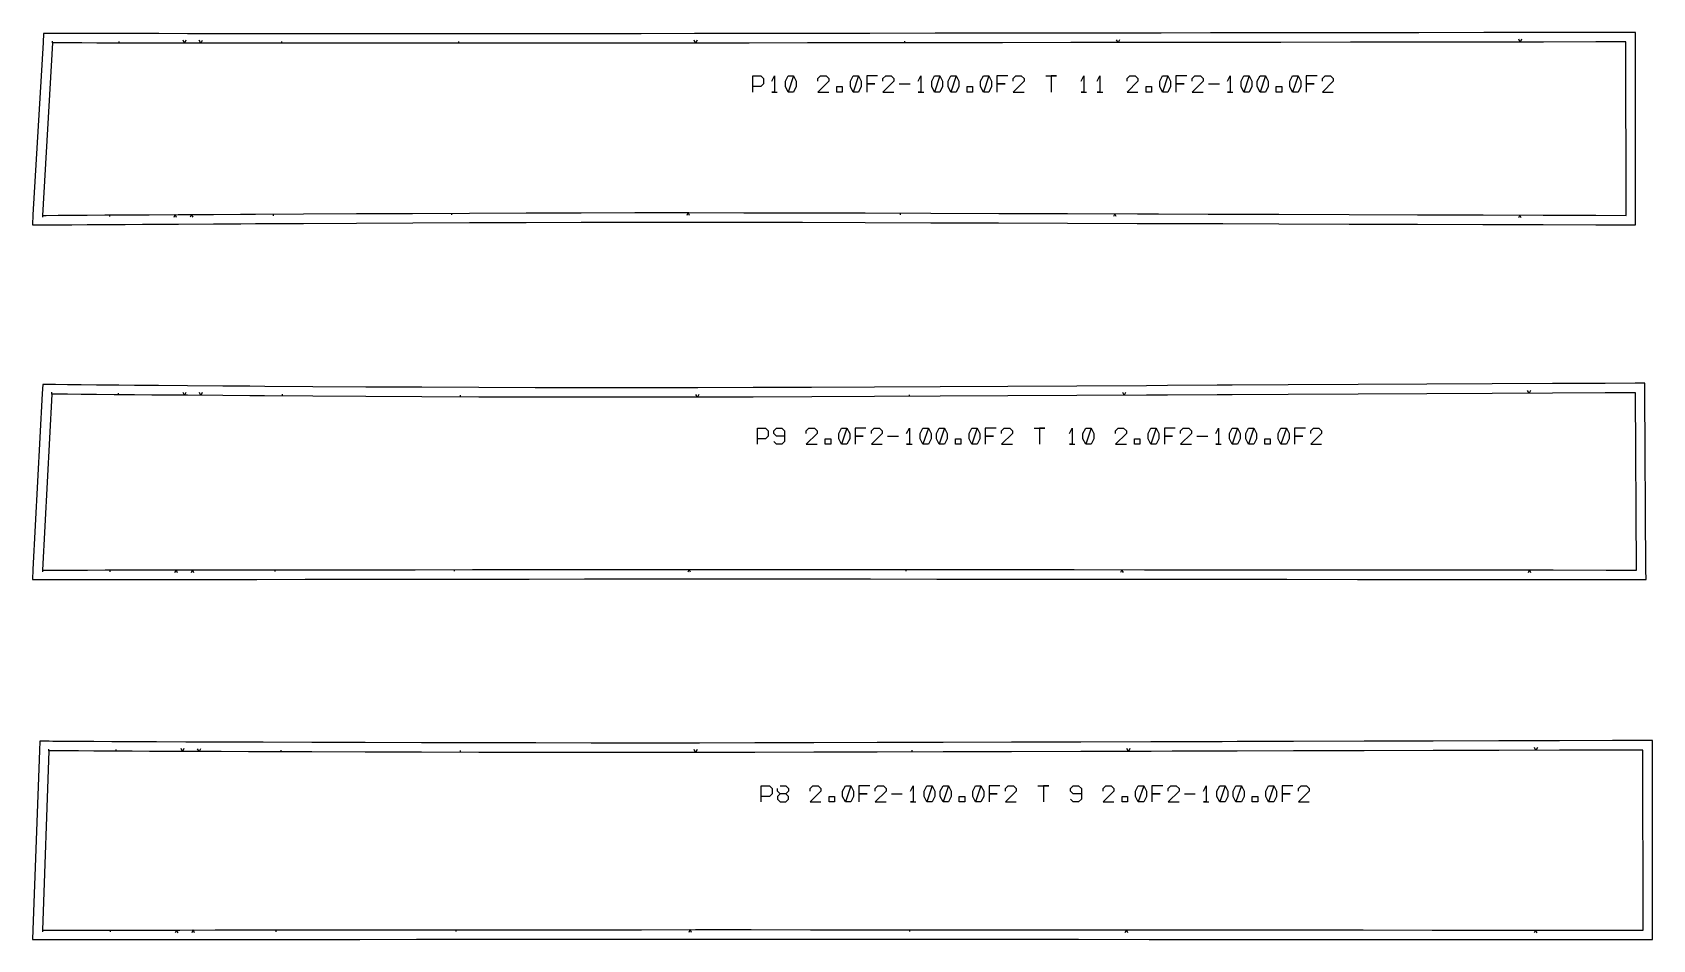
# Model space of a CAD drawing. Header units: metres. Extents: x -12 to 17699, y -154 to 17579.
# Drawn here: x 15973 to 17680, y 4610 to 5565 of the extents above; entities that cross this region are included whole.
import ezdxf

# ---------------------------------------------------------------- set-up
doc = ezdxf.new("R2010")
doc.units = ezdxf.units.M

msp = doc.modelspace()

# ---------------------------------------------------------------- linework, layer by layer
at = {"layer": 'Marge'}
for points in [[(15984.124, 5362.471), (15988.054, 5362.501), (16000.722, 5362.59), (16014.983, 5362.682), (16031.155, 5362.786), (16049.697, 5362.91), (16054.543, 5362.942), (16071.212, 5363.05), (16089.363, 5363.161), (16096.62, 5363.205), (16127.16, 5363.38), (16164.157, 5363.593), (16192.805, 5363.714), (16208.31, 5363.802), (16259.03, 5364.077), (16314.949, 5364.36), (16373.987, 5364.634), (16433.997, 5364.884), (16493.389, 5365.097), (16551.356, 5365.259), (16608.148, 5365.36), (16664.694, 5365.389), (16722.722, 5365.334), (16784.482, 5365.202), (16850.565, 5365.02), (16919.749, 5364.8), (16991.195, 5364.547), (17063.702, 5364.297), (17137.243, 5364.069), (17159.348, 5364.002), (17211.681, 5363.843), (17227.262, 5363.794), (17286.24, 5363.612), (17360.226, 5363.372), (17432.397, 5363.136), (17501.326, 5362.926), (17564.849, 5362.739), (17620.177, 5362.571), (17652.052, 5362.472), (17662.097, 5362.44), (17662.083, 5372.485), (17661.834, 5555.269), (17661.821, 5565.268), (17651.822, 5565.256), (17620.155, 5565.218), (17565.187, 5565.149), (17502.081, 5565.068), (17433.605, 5564.98), (17361.906, 5564.887), (17288.403, 5564.792), (17229.812, 5564.715), (17214.331, 5564.694), (17162.341, 5564.622), (17140.381, 5564.591), (17067.325, 5564.49), (16995.294, 5564.391), (16924.312, 5564.292), (16855.576, 5564.197), (16789.92, 5564.106), (16728.554, 5564.022), (16670.893, 5563.947), (16614.708, 5563.883), (16558.28, 5563.834), (16500.688, 5563.801), (16441.681, 5563.785), (16382.062, 5563.785), (16323.409, 5563.802), (16267.855, 5563.833), (16217.466, 5563.875), (16202.062, 5563.892), (16173.597, 5563.88), (16136.842, 5563.922), (16106.502, 5563.957), (16099.292, 5563.968), (16081.261, 5563.995), (16064.701, 5564.029), (16059.887, 5564.039), (16041.466, 5564.083), (16025.399, 5564.115), (16011.236, 5564.143), (15998.666, 5564.181), (15994.762, 5564.201), (15985.283, 5564.25), (15984.728, 5554.787), (15974.066, 5373.057), (15973.44, 5362.391)], [(15984.048, 4988.84), (15988.004, 4988.84), (16000.769, 4988.849), (16015.132, 4988.864), (16031.41, 4988.88), (16050.071, 4988.898), (16054.951, 4988.903), (16071.729, 4988.92), (16090.005, 4988.941), (16097.31, 4988.949), (16128.054, 4988.986), (16165.294, 4989.03), (16194.131, 4989.022), (16209.738, 4989.041), (16260.793, 4989.103), (16317.083, 4989.172), (16376.511, 4989.244), (16436.92, 4989.314), (16496.707, 4989.38), (16555.059, 4989.437), (16612.232, 4989.479), (16669.157, 4989.503), (16727.575, 4989.502), (16789.748, 4989.477), (16856.268, 4989.436), (16925.908, 4989.382), (16997.825, 4989.317), (17070.806, 4989.254), (17144.826, 4989.199), (17167.076, 4989.183), (17219.752, 4989.145), (17235.436, 4989.133), (17294.8, 4989.092), (17369.272, 4989.037), (17441.916, 4988.982), (17511.295, 4988.936), (17575.234, 4988.897), (17630.926, 4988.861), (17663.01, 4988.84), (17673.08, 4988.834), (17673.016, 4998.903), (17671.835, 5185.718), (17671.772, 5195.705), (17661.785, 5195.655), (17629.911, 5195.496), (17574.583, 5195.223), (17511.06, 5194.916), (17442.132, 5194.576), (17369.962, 5194.205), (17295.977, 5193.828), (17237, 5193.534), (17221.418, 5193.455), (17169.086, 5193.198), (17146.981, 5193.089), (17073.442, 5192.721), (17000.936, 5192.336), (16929.49, 5191.952), (16860.306, 5191.601), (16794.224, 5191.293), (16732.465, 5191.041), (16674.439, 5190.874), (16617.897, 5190.806), (16561.109, 5190.828), (16503.148, 5190.938), (16443.759, 5191.124), (16383.754, 5191.373), (16324.721, 5191.674), (16268.807, 5192.006), (16218.092, 5192.351), (16202.587, 5192.467), (16173.936, 5192.638), (16136.94, 5192.92), (16106.406, 5193.154), (16099.149, 5193.216), (16081.009, 5193.37), (16064.34, 5193.537), (16059.498, 5193.585), (16040.952, 5193.781), (16024.78, 5193.94), (16010.537, 5194.08), (15997.905, 5194.232), (15993.976, 5194.296), (15984.334, 5194.452), (15983.827, 5184.823), (15974.062, 4999.366), (15973.508, 4988.84)], [(15984.049, 4609.513), (15988.021, 4609.513), (16000.836, 4609.52), (16015.258, 4609.531), (16031.603, 4609.543), (16050.341, 4609.556), (16055.241, 4609.56), (16072.09, 4609.572), (16090.441, 4609.588), (16097.776, 4609.594), (16128.647, 4609.621), (16166.041, 4609.653), (16194.998, 4609.637), (16210.669, 4609.65), (16261.936, 4609.696), (16318.458, 4609.746), (16378.133, 4609.799), (16438.792, 4609.851), (16498.826, 4609.899), (16557.421, 4609.94), (16614.831, 4609.971), (16671.993, 4609.989), (16730.654, 4609.988), (16793.085, 4609.969), (16859.88, 4609.939), (16929.809, 4609.9), (17002.024, 4609.852), (17075.308, 4609.806), (17149.634, 4609.765), (17171.976, 4609.753), (17224.869, 4609.726), (17240.619, 4609.717), (17300.229, 4609.688), (17375.009, 4609.649), (17447.953, 4609.611), (17517.62, 4609.578), (17581.823, 4609.551), (17637.745, 4609.527), (17669.963, 4609.513), (17679.974, 4609.509), (17679.967, 4619.52), (17679.845, 4809.183), (17679.838, 4819.202), (17669.819, 4819.176), (17637.734, 4819.093), (17582.043, 4818.95), (17518.105, 4818.788), (17448.725, 4818.608), (17376.082, 4818.412), (17301.611, 4818.212), (17242.247, 4818.057), (17226.563, 4818.014), (17173.888, 4817.875), (17151.638, 4817.817), (17077.618, 4817.619), (17004.637, 4817.413), (16932.721, 4817.207), (16863.081, 4817.019), (16796.563, 4816.852), (16734.393, 4816.714), (16675.979, 4816.62), (16619.059, 4816.578), (16561.892, 4816.583), (16503.545, 4816.636), (16443.763, 4816.73), (16383.36, 4816.858), (16323.936, 4817.016), (16267.652, 4817.191), (16216.601, 4817.375), (16200.994, 4817.437), (16172.155, 4817.509), (16134.915, 4817.661), (16104.177, 4817.786), (16096.873, 4817.82), (16078.606, 4817.903), (16061.828, 4817.994), (16056.952, 4818.02), (16038.287, 4818.128), (16022.008, 4818.215), (16007.661, 4818.29), (15994.93, 4818.375), (15990.974, 4818.411), (15981.242, 4818.499), (15980.89, 4808.773), (15974.055, 4619.874), (15973.68, 4609.513)]]:
    msp.add_lwpolyline(points, close=True, dxfattribs=at)
at = {"layer": 'Patron'}
for points in [[(15984.049, 5372.471), (15987.979, 5372.501), (16000.652, 5372.59), (16014.919, 5372.682), (16031.091, 5372.786), (16049.63, 5372.91), (16054.478, 5372.941), (16071.147, 5373.05), (16089.303, 5373.16), (16096.56, 5373.204), (16127.102, 5373.38), (16164.099, 5373.593), (16192.763, 5373.714), (16208.253, 5373.802), (16258.976, 5374.077), (16314.898, 5374.359), (16373.94, 5374.634), (16433.955, 5374.884), (16493.354, 5375.097), (16551.328, 5375.259), (16608.13, 5375.36), (16664.689, 5375.389), (16722.732, 5375.334), (16784.503, 5375.202), (16850.592, 5375.02), (16919.781, 5374.8), (16991.231, 5374.547), (17063.737, 5374.297), (17137.274, 5374.069), (17159.378, 5374.002), (17211.711, 5373.843), (17227.294, 5373.794), (17286.271, 5373.612), (17360.258, 5373.372), (17432.429, 5373.136), (17501.356, 5372.926), (17564.879, 5372.739), (17620.208, 5372.571), (17652.083, 5372.471), (17651.834, 5555.256), (17620.167, 5555.218), (17565.2, 5555.149), (17502.094, 5555.068), (17433.618, 5554.98), (17361.919, 5554.887), (17288.416, 5554.792), (17229.826, 5554.715), (17214.345, 5554.694), (17162.355, 5554.622), (17140.395, 5554.591), (17067.339, 5554.49), (16995.308, 5554.391), (16924.326, 5554.292), (16855.59, 5554.197), (16789.934, 5554.106), (16728.567, 5554.022), (16670.904, 5553.947), (16614.716, 5553.883), (16558.286, 5553.834), (16500.691, 5553.801), (16441.681, 5553.785), (16382.059, 5553.785), (16323.403, 5553.802), (16267.846, 5553.833), (16217.455, 5553.875), (16202.066, 5553.892), (16173.586, 5553.88), (16136.83, 5553.922), (16106.487, 5553.957), (16099.277, 5553.968), (16081.24, 5553.995), (16064.68, 5554.029), (16059.864, 5554.039), (16041.446, 5554.083), (16025.379, 5554.115), (16011.205, 5554.143), (15998.615, 5554.181), (15994.71, 5554.201)], [(15984.049, 4998.84), (15988.005, 4998.84), (16000.761, 4998.849), (16015.122, 4998.864), (16031.4, 4998.88), (16050.061, 4998.898), (16054.941, 4998.903), (16071.719, 4998.92), (16089.994, 4998.941), (16097.299, 4998.949), (16128.042, 4998.986), (16165.282, 4999.03), (16194.134, 4999.022), (16209.726, 4999.041), (16260.781, 4999.103), (16317.07, 4999.172), (16376.499, 4999.244), (16436.908, 4999.314), (16496.696, 4999.38), (16555.05, 4999.437), (16612.224, 4999.479), (16669.153, 4999.503), (16727.576, 4999.502), (16789.752, 4999.477), (16856.274, 4999.436), (16925.916, 4999.382), (16997.834, 4999.317), (17070.815, 4999.254), (17144.834, 4999.199), (17167.083, 4999.183), (17219.759, 4999.145), (17235.444, 4999.133), (17294.807, 4999.092), (17369.279, 4999.037), (17441.923, 4998.982), (17511.302, 4998.936), (17575.24, 4998.897), (17630.932, 4998.861), (17663.017, 4998.84), (17661.836, 5185.655), (17629.96, 5185.496), (17574.631, 5185.224), (17511.11, 5184.916), (17442.183, 5184.576), (17370.013, 5184.206), (17296.026, 5183.828), (17237.05, 5183.534), (17221.467, 5183.456), (17169.135, 5183.198), (17147.031, 5183.089), (17073.495, 5182.721), (17000.99, 5182.337), (16929.541, 5181.952), (16860.353, 5181.601), (16794.265, 5181.293), (16732.493, 5181.041), (16674.451, 5180.874), (16617.893, 5180.806), (16561.09, 5180.828), (16503.116, 5180.938), (16443.718, 5181.124), (16383.703, 5181.374), (16324.661, 5181.674), (16268.739, 5182.006), (16218.017, 5182.351), (16202.527, 5182.467), (16173.86, 5182.638), (16136.863, 5182.92), (16106.321, 5183.154), (16099.064, 5183.216), (16080.909, 5183.371), (16064.24, 5183.537), (16059.393, 5183.586), (16040.854, 5183.782), (16024.682, 5183.941), (16010.416, 5184.08), (15997.743, 5184.233), (15993.813, 5184.297)], [(15984.049, 4619.513), (15988.021, 4619.513), (16000.83, 4619.52), (16015.25, 4619.531), (16031.596, 4619.543), (16050.334, 4619.556), (16055.234, 4619.56), (16072.082, 4619.572), (16090.433, 4619.588), (16097.767, 4619.594), (16128.638, 4619.621), (16166.032, 4619.653), (16195.004, 4619.637), (16210.661, 4619.65), (16261.927, 4619.696), (16318.45, 4619.746), (16378.125, 4619.799), (16438.783, 4619.851), (16498.818, 4619.899), (16557.414, 4619.94), (16614.825, 4619.971), (16671.99, 4619.989), (16730.654, 4619.988), (16793.088, 4619.969), (16859.885, 4619.939), (16929.815, 4619.9), (17002.031, 4619.852), (17075.314, 4619.806), (17149.639, 4619.765), (17171.981, 4619.753), (17224.874, 4619.726), (17240.624, 4619.717), (17300.233, 4619.688), (17375.014, 4619.649), (17447.959, 4619.611), (17517.624, 4619.578), (17581.828, 4619.551), (17637.75, 4619.527), (17669.967, 4619.513), (17669.845, 4809.176), (17637.76, 4809.093), (17582.069, 4808.95), (17518.131, 4808.788), (17448.752, 4808.608), (17376.109, 4808.412), (17301.637, 4808.212), (17242.274, 4808.057), (17226.589, 4808.014), (17173.914, 4807.875), (17151.665, 4807.817), (17077.646, 4807.619), (17004.665, 4807.413), (16932.748, 4807.207), (16863.106, 4807.019), (16796.585, 4806.852), (16734.409, 4806.714), (16675.986, 4806.62), (16619.058, 4806.578), (16561.883, 4806.583), (16503.529, 4806.636), (16443.742, 4806.73), (16383.334, 4806.858), (16323.905, 4807.016), (16267.616, 4807.191), (16216.561, 4807.375), (16200.969, 4807.437), (16172.114, 4807.509), (16134.874, 4807.661), (16104.132, 4807.786), (16096.827, 4807.82), (16078.552, 4807.903), (16061.774, 4807.994), (16056.895, 4808.021), (16038.234, 4808.128), (16021.956, 4808.215), (16007.595, 4808.291), (15994.839, 4808.375), (15990.883, 4808.411)]]:
    msp.add_lwpolyline(points, close=True, dxfattribs=at)
at = {"layer": 'Repers points'}
for p, q in [((15994.71, 5554.201), (15994.72, 5556.001)), ((16064.686, 5554.029), (16064.689, 5555.829)), ((16236.238, 5553.859), (16236.24, 5555.659)), ((16422.575, 5553.785), (16422.575, 5555.585)), ((16892.204, 5554.248), (16892.202, 5556.048)), ((15984.049, 5372.471), (15984.062, 5370.671)), ((16054.483, 5372.941), (16054.495, 5371.142)), ((16227.164, 5373.905), (16227.173, 5372.105)), ((16414.726, 5374.803), (16414.734, 5373.004)), ((16887.448, 5374.902), (16887.443, 5373.102)), ((15993.813, 5184.297), (15993.843, 5186.097)), ((16064.246, 5183.537), (16064.264, 5185.337)), ((16236.924, 5182.222), (16236.936, 5184.022)), ((16424.486, 5181.204), (16424.493, 5183.004)), ((16897.206, 5181.788), (16897.197, 5183.588)), ((15984.049, 4998.84), (15984.048, 4997.04)), ((16054.946, 4998.903), (16054.948, 4997.103)), ((16228.76, 4999.064), (16228.762, 4997.264)), ((16417.553, 4999.292), (16417.556, 4997.492)), ((16893.373, 4999.407), (16893.372, 4997.607)), ((15990.883, 4808.411), (15990.899, 4810.211)), ((16061.78, 4807.994), (16061.789, 4809.794)), ((16235.592, 4807.306), (16235.599, 4809.106)), ((16424.385, 4806.771), (16424.389, 4808.571)), ((16900.204, 4807.119), (16900.199, 4808.919)), ((15984.049, 4619.513), (15984.049, 4617.713)), ((16055.239, 4619.56), (16055.24, 4617.76)), ((16229.77, 4619.667), (16229.772, 4617.867)), ((16419.343, 4619.834), (16419.344, 4618.034)), ((16897.126, 4619.918), (16897.125, 4618.118))]:
    msp.add_line(p, q, dxfattribs=at)
at = {"layer": 'Repers suspente'}
for p, q in [((16133.587, 5553.926), (16132.09, 5556.928)), ((16135.09, 5556.924), (16133.587, 5553.926)), ((16150.717, 5553.906), (16149.221, 5556.908)), ((16152.221, 5556.904), (16150.717, 5553.906)), ((16671.988, 5553.948), (16670.484, 5556.946)), ((16673.484, 5556.95), (16671.988, 5553.948)), ((17116.9, 5554.559), (17115.396, 5557.557)), ((17118.396, 5557.561), (17116.9, 5554.559)), ((17540.568, 5555.117), (17539.064, 5558.115)), ((17542.064, 5558.119), (17540.568, 5555.117)), ((16123.837, 5373.361), (16122.354, 5370.353)), ((16125.354, 5370.37), (16123.837, 5373.361)), ((16141.08, 5373.461), (16139.598, 5370.452)), ((16142.598, 5370.469), (16141.08, 5373.461)), ((16664.099, 5375.389), (16662.6, 5372.388)), ((16665.6, 5372.389), (16664.099, 5375.389)), ((17113.623, 5374.142), (17112.114, 5371.147)), ((17115.114, 5371.138), (17113.623, 5374.142)), ((17540.081, 5372.812), (17538.572, 5369.817)), ((17541.572, 5369.808), (17540.081, 5372.812)), ((17549.834, 5185.104), (17548.32, 5188.096)), ((17551.32, 5188.111), (17549.834, 5185.104)), ((16133.598, 5182.945), (16132.121, 5185.957)), ((16135.121, 5185.934), (16133.598, 5182.945)), ((16150.841, 5182.814), (16149.364, 5185.825)), ((16152.364, 5185.802), (16150.841, 5182.814)), ((16673.858, 5180.874), (16672.354, 5183.872)), ((16675.354, 5183.876), (16673.858, 5180.874)), ((17123.38, 5182.971), (17121.865, 5185.963)), ((17124.865, 5185.978), (17123.38, 5182.971)), ((16124.755, 4998.982), (16123.259, 4995.98)), ((16126.259, 4995.983), (16124.755, 4998.982)), ((16142.112, 4999.002), (16140.615, 4996)), ((16143.615, 4996.004), (16142.112, 4999.002)), ((16665.177, 4999.502), (16663.678, 4996.501)), ((16666.678, 4996.502), (16665.177, 4999.502)), ((17121.031, 4999.216), (17119.528, 4996.217)), ((17122.528, 4996.215), (17121.031, 4999.216)), ((17550.284, 4998.912), (17548.782, 4995.913)), ((17551.782, 4995.911), (17550.284, 4998.912)), ((16131.588, 4807.674), (16130.1, 4810.68)), ((16133.1, 4810.668), (16131.588, 4807.674)), ((16148.944, 4807.603), (16147.457, 4810.61)), ((16150.457, 4810.597), (16148.944, 4807.603)), ((16672.008, 4806.618), (16670.506, 4809.616)), ((16673.506, 4809.619), (16672.008, 4806.618)), ((17127.861, 4807.753), (17126.353, 4810.749)), ((17129.353, 4810.757), (17127.861, 4807.753)), ((17557.112, 4808.887), (17555.605, 4811.883)), ((17558.605, 4811.891), (17557.112, 4808.887)), ((16125.336, 4619.618), (16123.839, 4616.616)), ((16126.839, 4616.619), (16125.336, 4619.618)), ((16142.764, 4619.633), (16141.267, 4616.632)), ((16144.267, 4616.634), (16142.764, 4619.633)), ((16666.29, 4619.987), (16664.791, 4616.986)), ((16667.791, 4616.987), (16666.29, 4619.987)), ((17125.723, 4619.778), (17124.222, 4616.779)), ((17127.222, 4616.777), (17125.723, 4619.778)), ((17556.748, 4619.562), (17555.247, 4616.562)), ((17558.247, 4616.561), (17556.748, 4619.562))]:
    msp.add_line(p, q, dxfattribs=at)
at = {"layer": 'Text'}
for p, q in [((16732.209, 5502.381), (16732.209, 5519.524)), ((16732.209, 5519.524), (16740.781, 5519.524)), ((16740.781, 5519.524), (16743.638, 5516.667)), ((16743.638, 5516.667), (16743.638, 5510.953)), ((16752.209, 5513.81), (16755.066, 5519.524)), ((16755.066, 5519.524), (16755.066, 5502.381)), ((16766.495, 5513.81), (16769.352, 5519.524)), ((16766.495, 5508.096), (16766.495, 5513.81)), ((16769.352, 5519.524), (16775.066, 5519.524)), ((16775.066, 5519.524), (16769.352, 5502.381)), ((16775.066, 5519.524), (16777.924, 5513.81)), ((16777.924, 5513.81), (16777.924, 5508.096)), ((16800.781, 5516.667), (16803.638, 5519.524)), ((16800.781, 5513.81), (16800.781, 5516.667)), ((16812.209, 5513.81), (16800.781, 5502.381)), ((16803.638, 5519.524), (16809.352, 5519.524)), ((16809.352, 5519.524), (16812.209, 5516.667)), ((16812.209, 5516.667), (16812.209, 5513.81)), ((16835.066, 5513.81), (16837.924, 5519.524)), ((16835.066, 5508.096), (16835.066, 5513.81)), ((16837.924, 5519.524), (16843.638, 5519.524)), ((16843.638, 5519.524), (16837.924, 5502.381)), ((16843.638, 5519.524), (16846.495, 5513.81)), ((16846.495, 5513.81), (16846.495, 5508.096)), ((16863.638, 5519.524), (16852.209, 5519.524)), ((16852.209, 5519.524), (16852.209, 5510.953)), ((16869.352, 5516.667), (16872.209, 5519.524)), ((16869.352, 5513.81), (16869.352, 5516.667)), ((16880.781, 5513.81), (16869.352, 5502.381)), ((16872.209, 5519.524), (16877.924, 5519.524)), ((16877.924, 5519.524), (16880.781, 5516.667)), ((16880.781, 5516.667), (16880.781, 5513.81)), ((16906.495, 5513.81), (16909.352, 5519.524)), ((16909.352, 5519.524), (16909.352, 5502.381)), ((16920.781, 5513.81), (16923.638, 5519.524)), ((16920.781, 5508.096), (16920.781, 5513.81)), ((16923.638, 5519.524), (16929.352, 5519.524)), ((16929.352, 5519.524), (16923.638, 5502.381)), ((16929.352, 5519.524), (16932.209, 5513.81)), ((16932.209, 5513.81), (16932.209, 5508.096)), ((16937.924, 5513.81), (16940.781, 5519.524)), ((16937.924, 5508.096), (16937.924, 5513.81)), ((16940.781, 5519.524), (16946.495, 5519.524)), ((16946.495, 5519.524), (16940.781, 5502.381)), ((16946.495, 5519.524), (16949.352, 5513.81)), ((16949.352, 5513.81), (16949.352, 5508.096)), ((16972.209, 5513.81), (16975.066, 5519.524)), ((16972.209, 5508.096), (16972.209, 5513.81)), ((16975.066, 5519.524), (16980.781, 5519.524)), ((16980.781, 5519.524), (16975.066, 5502.381)), ((16980.781, 5519.524), (16983.638, 5513.81)), ((16983.638, 5513.81), (16983.638, 5508.096)), ((17000.781, 5519.524), (16989.352, 5519.524)), ((16989.352, 5519.524), (16989.352, 5510.953)), ((17006.495, 5516.667), (17009.352, 5519.524)), ((17006.495, 5513.81), (17006.495, 5516.667)), ((17017.924, 5513.81), (17006.495, 5502.381)), ((17009.352, 5519.524), (17015.066, 5519.524)), ((17015.066, 5519.524), (17017.924, 5516.667)), ((17017.924, 5516.667), (17017.924, 5513.81)), ((17040.781, 5519.524), (17052.209, 5519.524)), ((17052.209, 5519.524), (17046.495, 5519.524)), ((17046.495, 5519.524), (17046.495, 5502.381)), ((17077.924, 5513.81), (17080.781, 5519.524)), ((17080.781, 5519.524), (17080.781, 5502.381)), ((17095.066, 5513.81), (17097.924, 5519.524)), ((17097.924, 5519.524), (17097.924, 5502.381)), ((17126.495, 5516.667), (17129.352, 5519.524)), ((17126.495, 5513.81), (17126.495, 5516.667)), ((17137.924, 5513.81), (17126.495, 5502.381)), ((17129.352, 5519.524), (17135.066, 5519.524)), ((17135.066, 5519.524), (17137.924, 5516.667)), ((17137.924, 5516.667), (17137.924, 5513.81)), ((17160.781, 5513.81), (17163.638, 5519.524)), ((17160.781, 5508.096), (17160.781, 5513.81)), ((17163.638, 5519.524), (17169.352, 5519.524)), ((17169.352, 5519.524), (17163.638, 5502.381)), ((17169.352, 5519.524), (17172.209, 5513.81)), ((17172.209, 5513.81), (17172.209, 5508.096)), ((17189.352, 5519.524), (17177.924, 5519.524)), ((17177.924, 5519.524), (17177.924, 5510.953)), ((17195.066, 5516.667), (17197.924, 5519.524)), ((17195.066, 5513.81), (17195.066, 5516.667)), ((17206.495, 5513.81), (17195.066, 5502.381)), ((17197.924, 5519.524), (17203.638, 5519.524)), ((17203.638, 5519.524), (17206.495, 5516.667)), ((17206.495, 5516.667), (17206.495, 5513.81)), ((17232.209, 5513.81), (17235.066, 5519.524)), ((17235.066, 5519.524), (17235.066, 5502.381)), ((17246.495, 5513.81), (17249.352, 5519.524)), ((17246.495, 5508.096), (17246.495, 5513.81)), ((17249.352, 5519.524), (17255.066, 5519.524)), ((17255.066, 5519.524), (17249.352, 5502.381)), ((17255.066, 5519.524), (17257.924, 5513.81)), ((17257.924, 5513.81), (17257.924, 5508.096)), ((17263.638, 5513.81), (17266.495, 5519.524)), ((17263.638, 5508.096), (17263.638, 5513.81)), ((17266.495, 5519.524), (17272.209, 5519.524)), ((17272.209, 5519.524), (17266.495, 5502.381)), ((17272.209, 5519.524), (17275.066, 5513.81)), ((17275.066, 5513.81), (17275.066, 5508.096)), ((17297.924, 5513.81), (17300.781, 5519.524)), ((17297.924, 5508.096), (17297.924, 5513.81)), ((17300.781, 5519.524), (17306.495, 5519.524)), ((17306.495, 5519.524), (17300.781, 5502.381)), ((17306.495, 5519.524), (17309.352, 5513.81)), ((17309.352, 5513.81), (17309.352, 5508.096)), ((17326.495, 5519.524), (17315.066, 5519.524)), ((17315.066, 5519.524), (17315.066, 5510.953)), ((17332.209, 5516.667), (17335.066, 5519.524)), ((17332.209, 5513.81), (17332.209, 5516.667)), ((17343.638, 5513.81), (17332.209, 5502.381)), ((17335.066, 5519.524), (17340.781, 5519.524)), ((17340.781, 5519.524), (17343.638, 5516.667)), ((17343.638, 5516.667), (17343.638, 5513.81)), ((16740.781, 5508.096), (16732.209, 5508.096)), ((16743.638, 5510.953), (16740.781, 5508.096)), ((16755.066, 5502.381), (16752.209, 5502.381)), ((16752.209, 5502.381), (16757.924, 5502.381)), ((16769.352, 5502.381), (16766.495, 5508.096)), ((16775.066, 5502.381), (16769.352, 5502.381)), ((16777.924, 5508.096), (16775.066, 5502.381)), ((16800.781, 5502.381), (16812.209, 5502.381)), ((16820.781, 5508.096), (16826.495, 5508.096)), ((16820.781, 5502.381), (16820.781, 5508.096)), ((16826.495, 5502.381), (16820.781, 5502.381)), ((16826.495, 5508.096), (16826.495, 5502.381)), ((16837.924, 5502.381), (16835.066, 5508.096)), ((16843.638, 5502.381), (16837.924, 5502.381)), ((16846.495, 5508.096), (16843.638, 5502.381)), ((16852.209, 5510.953), (16860.781, 5510.953)), ((16860.781, 5510.953), (16852.209, 5510.953)), ((16852.209, 5510.953), (16852.209, 5502.381)), ((16869.352, 5502.381), (16880.781, 5502.381)), ((16886.495, 5510.953), (16897.924, 5510.953)), ((16909.352, 5502.381), (16906.495, 5502.381)), ((16906.495, 5502.381), (16912.209, 5502.381)), ((16923.638, 5502.381), (16920.781, 5508.096)), ((16929.352, 5502.381), (16923.638, 5502.381)), ((16932.209, 5508.096), (16929.352, 5502.381)), ((16940.781, 5502.381), (16937.924, 5508.096)), ((16946.495, 5502.381), (16940.781, 5502.381)), ((16949.352, 5508.096), (16946.495, 5502.381)), ((16957.924, 5508.096), (16963.638, 5508.096)), ((16957.924, 5502.381), (16957.924, 5508.096)), ((16963.638, 5502.381), (16957.924, 5502.381)), ((16963.638, 5508.096), (16963.638, 5502.381)), ((16975.066, 5502.381), (16972.209, 5508.096)), ((16980.781, 5502.381), (16975.066, 5502.381)), ((16983.638, 5508.096), (16980.781, 5502.381)), ((16989.352, 5510.953), (16997.924, 5510.953)), ((16997.924, 5510.953), (16989.352, 5510.953)), ((16989.352, 5510.953), (16989.352, 5502.381)), ((17006.495, 5502.381), (17017.924, 5502.381)), ((17080.781, 5502.381), (17077.924, 5502.381)), ((17077.924, 5502.381), (17083.638, 5502.381)), ((17097.924, 5502.381), (17095.066, 5502.381)), ((17095.066, 5502.381), (17100.781, 5502.381)), ((17126.495, 5502.381), (17137.924, 5502.381)), ((17146.495, 5508.096), (17152.209, 5508.096)), ((17146.495, 5502.381), (17146.495, 5508.096)), ((17152.209, 5502.381), (17146.495, 5502.381)), ((17152.209, 5508.096), (17152.209, 5502.381)), ((17163.638, 5502.381), (17160.781, 5508.096)), ((17169.352, 5502.381), (17163.638, 5502.381)), ((17172.209, 5508.096), (17169.352, 5502.381)), ((17177.924, 5510.953), (17186.495, 5510.953)), ((17186.495, 5510.953), (17177.924, 5510.953)), ((17177.924, 5510.953), (17177.924, 5502.381)), ((17195.066, 5502.381), (17206.495, 5502.381)), ((17212.209, 5510.953), (17223.638, 5510.953)), ((17235.066, 5502.381), (17232.209, 5502.381)), ((17232.209, 5502.381), (17237.924, 5502.381)), ((17249.352, 5502.381), (17246.495, 5508.096)), ((17255.066, 5502.381), (17249.352, 5502.381)), ((17257.924, 5508.096), (17255.066, 5502.381)), ((17266.495, 5502.381), (17263.638, 5508.096)), ((17272.209, 5502.381), (17266.495, 5502.381)), ((17275.066, 5508.096), (17272.209, 5502.381)), ((17283.638, 5508.096), (17289.352, 5508.096)), ((17283.638, 5502.381), (17283.638, 5508.096)), ((17289.352, 5502.381), (17283.638, 5502.381)), ((17289.352, 5508.096), (17289.352, 5502.381)), ((17300.781, 5502.381), (17297.924, 5508.096)), ((17306.495, 5502.381), (17300.781, 5502.381)), ((17309.352, 5508.096), (17306.495, 5502.381)), ((17315.066, 5510.953), (17323.638, 5510.953)), ((17323.638, 5510.953), (17315.066, 5510.953)), ((17315.066, 5510.953), (17315.066, 5502.381)), ((17332.209, 5502.381), (17343.638, 5502.381)), ((16737.121, 5131.313), (16737.121, 5148.456)), ((16737.121, 5148.456), (16745.693, 5148.456)), ((16745.693, 5137.028), (16737.121, 5137.028)), ((16745.693, 5148.456), (16748.55, 5145.599)), ((16748.55, 5139.885), (16745.693, 5137.028)), ((16748.55, 5145.599), (16748.55, 5139.885)), ((16754.264, 5145.599), (16757.121, 5148.456)), ((16754.264, 5142.742), (16754.264, 5145.599)), ((16757.121, 5139.885), (16754.264, 5142.742)), ((16757.121, 5148.456), (16762.836, 5148.456)), ((16765.693, 5139.885), (16757.121, 5139.885)), ((16762.836, 5148.456), (16765.693, 5145.599)), ((16765.693, 5145.599), (16765.693, 5134.17)), ((16788.55, 5145.599), (16791.407, 5148.456)), ((16788.55, 5142.742), (16788.55, 5145.599)), ((16799.978, 5142.742), (16788.55, 5131.313)), ((16791.407, 5148.456), (16797.121, 5148.456)), ((16797.121, 5148.456), (16799.978, 5145.599)), ((16799.978, 5145.599), (16799.978, 5142.742)), ((16808.55, 5137.028), (16814.264, 5137.028)), ((16808.55, 5131.313), (16808.55, 5137.028)), ((16814.264, 5137.028), (16814.264, 5131.313)), ((16822.836, 5142.742), (16825.693, 5148.456)), ((16822.836, 5137.028), (16822.836, 5142.742)), ((16825.693, 5131.313), (16822.836, 5137.028)), ((16825.693, 5148.456), (16831.407, 5148.456)), ((16831.407, 5148.456), (16825.693, 5131.313)), ((16831.407, 5148.456), (16834.264, 5142.742)), ((16834.264, 5137.028), (16831.407, 5131.313)), ((16834.264, 5142.742), (16834.264, 5137.028)), ((16851.407, 5148.456), (16839.978, 5148.456)), ((16839.978, 5148.456), (16839.978, 5139.885)), ((16839.978, 5139.885), (16848.55, 5139.885)), ((16848.55, 5139.885), (16839.978, 5139.885)), ((16839.978, 5139.885), (16839.978, 5131.313)), ((16857.121, 5145.599), (16859.978, 5148.456)), ((16857.121, 5142.742), (16857.121, 5145.599)), ((16868.55, 5142.742), (16857.121, 5131.313)), ((16859.978, 5148.456), (16865.693, 5148.456)), ((16865.693, 5148.456), (16868.55, 5145.599)), ((16868.55, 5145.599), (16868.55, 5142.742)), ((16874.264, 5139.885), (16885.693, 5139.885)), ((16894.264, 5142.742), (16897.121, 5148.456)), ((16897.121, 5148.456), (16897.121, 5131.313)), ((16908.55, 5142.742), (16911.407, 5148.456)), ((16908.55, 5137.028), (16908.55, 5142.742)), ((16911.407, 5131.313), (16908.55, 5137.028)), ((16911.407, 5148.456), (16917.121, 5148.456)), ((16917.121, 5148.456), (16911.407, 5131.313)), ((16917.121, 5148.456), (16919.978, 5142.742)), ((16919.978, 5137.028), (16917.121, 5131.313)), ((16919.978, 5142.742), (16919.978, 5137.028)), ((16925.693, 5142.742), (16928.55, 5148.456)), ((16925.693, 5137.028), (16925.693, 5142.742)), ((16928.55, 5131.313), (16925.693, 5137.028)), ((16928.55, 5148.456), (16934.264, 5148.456)), ((16934.264, 5148.456), (16928.55, 5131.313)), ((16934.264, 5148.456), (16937.121, 5142.742)), ((16937.121, 5137.028), (16934.264, 5131.313)), ((16937.121, 5142.742), (16937.121, 5137.028)), ((16945.693, 5137.028), (16951.407, 5137.028)), ((16945.693, 5131.313), (16945.693, 5137.028)), ((16951.407, 5137.028), (16951.407, 5131.313)), ((16959.978, 5142.742), (16962.836, 5148.456)), ((16959.978, 5137.028), (16959.978, 5142.742)), ((16962.836, 5131.313), (16959.978, 5137.028)), ((16962.836, 5148.456), (16968.55, 5148.456)), ((16968.55, 5148.456), (16962.836, 5131.313)), ((16968.55, 5148.456), (16971.407, 5142.742)), ((16971.407, 5137.028), (16968.55, 5131.313)), ((16971.407, 5142.742), (16971.407, 5137.028)), ((16988.55, 5148.456), (16977.121, 5148.456)), ((16977.121, 5148.456), (16977.121, 5139.885)), ((16977.121, 5139.885), (16985.693, 5139.885)), ((16985.693, 5139.885), (16977.121, 5139.885)), ((16977.121, 5139.885), (16977.121, 5131.313)), ((16994.264, 5145.599), (16997.121, 5148.456)), ((16994.264, 5142.742), (16994.264, 5145.599)), ((17005.693, 5142.742), (16994.264, 5131.313)), ((16997.121, 5148.456), (17002.836, 5148.456)), ((17002.836, 5148.456), (17005.693, 5145.599)), ((17005.693, 5145.599), (17005.693, 5142.742)), ((17028.55, 5148.456), (17039.978, 5148.456)), ((17039.978, 5148.456), (17034.264, 5148.456)), ((17034.264, 5148.456), (17034.264, 5131.313)), ((17065.693, 5142.742), (17068.55, 5148.456)), ((17068.55, 5148.456), (17068.55, 5131.313)), ((17079.978, 5142.742), (17082.836, 5148.456)), ((17079.978, 5137.028), (17079.978, 5142.742)), ((17082.836, 5131.313), (17079.978, 5137.028)), ((17082.836, 5148.456), (17088.55, 5148.456)), ((17088.55, 5148.456), (17082.836, 5131.313)), ((17088.55, 5148.456), (17091.407, 5142.742)), ((17091.407, 5137.028), (17088.55, 5131.313)), ((17091.407, 5142.742), (17091.407, 5137.028)), ((17114.264, 5145.599), (17117.121, 5148.456)), ((17114.264, 5142.742), (17114.264, 5145.599)), ((17125.693, 5142.742), (17114.264, 5131.313)), ((17117.121, 5148.456), (17122.836, 5148.456)), ((17122.836, 5148.456), (17125.693, 5145.599)), ((17125.693, 5145.599), (17125.693, 5142.742)), ((17134.264, 5137.028), (17139.978, 5137.028)), ((17134.264, 5131.313), (17134.264, 5137.028)), ((17139.978, 5137.028), (17139.978, 5131.313)), ((17148.55, 5142.742), (17151.407, 5148.456)), ((17148.55, 5137.028), (17148.55, 5142.742)), ((17151.407, 5131.313), (17148.55, 5137.028)), ((17151.407, 5148.456), (17157.121, 5148.456)), ((17157.121, 5148.456), (17151.407, 5131.313)), ((17157.121, 5148.456), (17159.978, 5142.742)), ((17159.978, 5137.028), (17157.121, 5131.313)), ((17159.978, 5142.742), (17159.978, 5137.028)), ((17177.121, 5148.456), (17165.693, 5148.456)), ((17165.693, 5148.456), (17165.693, 5139.885)), ((17165.693, 5139.885), (17174.264, 5139.885)), ((17174.264, 5139.885), (17165.693, 5139.885)), ((17165.693, 5139.885), (17165.693, 5131.313)), ((17182.836, 5145.599), (17185.693, 5148.456)), ((17182.836, 5142.742), (17182.836, 5145.599)), ((17194.264, 5142.742), (17182.836, 5131.313)), ((17185.693, 5148.456), (17191.407, 5148.456)), ((17191.407, 5148.456), (17194.264, 5145.599)), ((17194.264, 5145.599), (17194.264, 5142.742)), ((17199.978, 5139.885), (17211.407, 5139.885)), ((17219.978, 5142.742), (17222.836, 5148.456)), ((17222.836, 5148.456), (17222.836, 5131.313)), ((17234.264, 5142.742), (17237.121, 5148.456)), ((17234.264, 5137.028), (17234.264, 5142.742)), ((17237.121, 5131.313), (17234.264, 5137.028)), ((17237.121, 5148.456), (17242.836, 5148.456)), ((17242.836, 5148.456), (17237.121, 5131.313)), ((17242.836, 5148.456), (17245.693, 5142.742)), ((17245.693, 5137.028), (17242.836, 5131.313)), ((17245.693, 5142.742), (17245.693, 5137.028)), ((17251.407, 5142.742), (17254.264, 5148.456)), ((17251.407, 5137.028), (17251.407, 5142.742)), ((17254.264, 5131.313), (17251.407, 5137.028)), ((17254.264, 5148.456), (17259.978, 5148.456)), ((17259.978, 5148.456), (17254.264, 5131.313)), ((17259.978, 5148.456), (17262.836, 5142.742)), ((17262.836, 5137.028), (17259.978, 5131.313)), ((17262.836, 5142.742), (17262.836, 5137.028)), ((17271.407, 5137.028), (17277.121, 5137.028)), ((17271.407, 5131.313), (17271.407, 5137.028)), ((17277.121, 5137.028), (17277.121, 5131.313)), ((17285.693, 5142.742), (17288.55, 5148.456)), ((17285.693, 5137.028), (17285.693, 5142.742)), ((17288.55, 5131.313), (17285.693, 5137.028)), ((17288.55, 5148.456), (17294.264, 5148.456)), ((17294.264, 5148.456), (17288.55, 5131.313)), ((17294.264, 5148.456), (17297.121, 5142.742)), ((17297.121, 5137.028), (17294.264, 5131.313)), ((17297.121, 5142.742), (17297.121, 5137.028)), ((17314.264, 5148.456), (17302.836, 5148.456)), ((17302.836, 5148.456), (17302.836, 5139.885)), ((17302.836, 5139.885), (17311.407, 5139.885)), ((17311.407, 5139.885), (17302.836, 5139.885)), ((17302.836, 5139.885), (17302.836, 5131.313)), ((17319.978, 5145.599), (17322.836, 5148.456)), ((17319.978, 5142.742), (17319.978, 5145.599)), ((17331.407, 5142.742), (17319.978, 5131.313)), ((17322.836, 5148.456), (17328.55, 5148.456)), ((17328.55, 5148.456), (17331.407, 5145.599)), ((17331.407, 5145.599), (17331.407, 5142.742)), ((16757.121, 5131.313), (16754.264, 5134.17)), ((16762.836, 5131.313), (16757.121, 5131.313)), ((16765.693, 5134.17), (16762.836, 5131.313)), ((16788.55, 5131.313), (16799.978, 5131.313)), ((16814.264, 5131.313), (16808.55, 5131.313)), ((16831.407, 5131.313), (16825.693, 5131.313)), ((16857.121, 5131.313), (16868.55, 5131.313)), ((16897.121, 5131.313), (16894.264, 5131.313)), ((16894.264, 5131.313), (16899.978, 5131.313)), ((16917.121, 5131.313), (16911.407, 5131.313)), ((16934.264, 5131.313), (16928.55, 5131.313)), ((16951.407, 5131.313), (16945.693, 5131.313)), ((16968.55, 5131.313), (16962.836, 5131.313)), ((16994.264, 5131.313), (17005.693, 5131.313)), ((17068.55, 5131.313), (17065.693, 5131.313)), ((17065.693, 5131.313), (17071.407, 5131.313)), ((17088.55, 5131.313), (17082.836, 5131.313)), ((17114.264, 5131.313), (17125.693, 5131.313)), ((17139.978, 5131.313), (17134.264, 5131.313)), ((17157.121, 5131.313), (17151.407, 5131.313)), ((17182.836, 5131.313), (17194.264, 5131.313)), ((17222.836, 5131.313), (17219.978, 5131.313)), ((17219.978, 5131.313), (17225.693, 5131.313)), ((17242.836, 5131.313), (17237.121, 5131.313)), ((17259.978, 5131.313), (17254.264, 5131.313)), ((17277.121, 5131.313), (17271.407, 5131.313)), ((17294.264, 5131.313), (17288.55, 5131.313)), ((17319.978, 5131.313), (17331.407, 5131.313)), ((16741.147, 4754.484), (16741.147, 4771.627)), ((16741.147, 4771.627), (16749.718, 4771.627)), ((16749.718, 4771.627), (16752.575, 4768.77)), ((16752.575, 4763.055), (16749.718, 4760.198)), ((16752.575, 4768.77), (16752.575, 4763.055)), ((16758.289, 4765.913), (16758.289, 4768.77)), ((16761.147, 4763.055), (16758.289, 4765.913)), ((16761.147, 4763.055), (16758.289, 4760.198)), ((16761.147, 4771.627), (16766.861, 4771.627)), ((16766.861, 4763.055), (16761.147, 4763.055)), ((16766.861, 4763.055), (16761.147, 4763.055)), ((16766.861, 4771.627), (16769.718, 4768.77)), ((16769.718, 4765.913), (16766.861, 4763.055)), ((16769.718, 4760.198), (16766.861, 4763.055)), ((16769.718, 4768.77), (16769.718, 4765.913)), ((16792.575, 4768.77), (16795.432, 4771.627)), ((16792.575, 4765.913), (16792.575, 4768.77)), ((16804.004, 4765.913), (16792.575, 4754.484)), ((16795.432, 4771.627), (16801.147, 4771.627)), ((16801.147, 4771.627), (16804.004, 4768.77)), ((16804.004, 4768.77), (16804.004, 4765.913)), ((16826.861, 4765.913), (16829.718, 4771.627)), ((16826.861, 4760.198), (16826.861, 4765.913)), ((16829.718, 4771.627), (16835.432, 4771.627)), ((16835.432, 4771.627), (16829.718, 4754.484)), ((16835.432, 4771.627), (16838.289, 4765.913)), ((16838.289, 4765.913), (16838.289, 4760.198)), ((16855.432, 4771.627), (16844.004, 4771.627)), ((16844.004, 4771.627), (16844.004, 4763.055)), ((16844.004, 4763.055), (16852.575, 4763.055)), ((16852.575, 4763.055), (16844.004, 4763.055)), ((16844.004, 4763.055), (16844.004, 4754.484)), ((16861.147, 4768.77), (16864.004, 4771.627)), ((16861.147, 4765.913), (16861.147, 4768.77)), ((16872.575, 4765.913), (16861.147, 4754.484)), ((16864.004, 4771.627), (16869.718, 4771.627)), ((16869.718, 4771.627), (16872.575, 4768.77)), ((16872.575, 4768.77), (16872.575, 4765.913)), ((16878.289, 4763.055), (16889.718, 4763.055)), ((16898.289, 4765.913), (16901.147, 4771.627)), ((16901.147, 4771.627), (16901.147, 4754.484)), ((16912.575, 4765.913), (16915.432, 4771.627)), ((16912.575, 4760.198), (16912.575, 4765.913)), ((16915.432, 4771.627), (16921.147, 4771.627)), ((16921.147, 4771.627), (16915.432, 4754.484)), ((16921.147, 4771.627), (16924.004, 4765.913)), ((16924.004, 4765.913), (16924.004, 4760.198)), ((16929.718, 4765.913), (16932.575, 4771.627)), ((16929.718, 4760.198), (16929.718, 4765.913)), ((16932.575, 4771.627), (16938.289, 4771.627)), ((16938.289, 4771.627), (16932.575, 4754.484)), ((16938.289, 4771.627), (16941.147, 4765.913)), ((16941.147, 4765.913), (16941.147, 4760.198)), ((16964.004, 4765.913), (16966.861, 4771.627)), ((16964.004, 4760.198), (16964.004, 4765.913)), ((16966.861, 4771.627), (16972.575, 4771.627)), ((16972.575, 4771.627), (16966.861, 4754.484)), ((16972.575, 4771.627), (16975.432, 4765.913)), ((16975.432, 4765.913), (16975.432, 4760.198)), ((16992.575, 4771.627), (16981.147, 4771.627)), ((16981.147, 4771.627), (16981.147, 4763.055)), ((16981.147, 4763.055), (16989.718, 4763.055)), ((16989.718, 4763.055), (16981.147, 4763.055)), ((16981.147, 4763.055), (16981.147, 4754.484)), ((16998.289, 4768.77), (17001.147, 4771.627)), ((16998.289, 4765.913), (16998.289, 4768.77)), ((17009.718, 4765.913), (16998.289, 4754.484)), ((17001.147, 4771.627), (17006.861, 4771.627)), ((17006.861, 4771.627), (17009.718, 4768.77)), ((17009.718, 4768.77), (17009.718, 4765.913)), ((17032.575, 4771.627), (17044.004, 4771.627)), ((17044.004, 4771.627), (17038.289, 4771.627)), ((17038.289, 4771.627), (17038.289, 4754.484)), ((17066.861, 4768.77), (17069.718, 4771.627)), ((17066.861, 4765.913), (17066.861, 4768.77)), ((17069.718, 4763.055), (17066.861, 4765.913)), ((17069.718, 4771.627), (17075.432, 4771.627)), ((17078.289, 4763.055), (17069.718, 4763.055)), ((17075.432, 4771.627), (17078.289, 4768.77)), ((17078.289, 4768.77), (17078.289, 4757.341)), ((17101.147, 4768.77), (17104.004, 4771.627)), ((17101.147, 4765.913), (17101.147, 4768.77)), ((17112.575, 4765.913), (17101.147, 4754.484)), ((17104.004, 4771.627), (17109.718, 4771.627)), ((17109.718, 4771.627), (17112.575, 4768.77)), ((17112.575, 4768.77), (17112.575, 4765.913)), ((17135.432, 4765.913), (17138.289, 4771.627)), ((17135.432, 4760.198), (17135.432, 4765.913)), ((17138.289, 4771.627), (17144.004, 4771.627)), ((17144.004, 4771.627), (17138.289, 4754.484)), ((17144.004, 4771.627), (17146.861, 4765.913)), ((17146.861, 4765.913), (17146.861, 4760.198)), ((17164.004, 4771.627), (17152.575, 4771.627)), ((17152.575, 4771.627), (17152.575, 4763.055)), ((17152.575, 4763.055), (17161.147, 4763.055)), ((17161.147, 4763.055), (17152.575, 4763.055)), ((17152.575, 4763.055), (17152.575, 4754.484)), ((17169.718, 4768.77), (17172.575, 4771.627)), ((17169.718, 4765.913), (17169.718, 4768.77)), ((17181.147, 4765.913), (17169.718, 4754.484)), ((17172.575, 4771.627), (17178.289, 4771.627)), ((17178.289, 4771.627), (17181.147, 4768.77)), ((17181.147, 4768.77), (17181.147, 4765.913)), ((17186.861, 4763.055), (17198.289, 4763.055)), ((17206.861, 4765.913), (17209.718, 4771.627)), ((17209.718, 4771.627), (17209.718, 4754.484)), ((17221.147, 4765.913), (17224.004, 4771.627)), ((17221.147, 4760.198), (17221.147, 4765.913)), ((17224.004, 4771.627), (17229.718, 4771.627)), ((17229.718, 4771.627), (17224.004, 4754.484)), ((17229.718, 4771.627), (17232.575, 4765.913)), ((17232.575, 4765.913), (17232.575, 4760.198)), ((17238.289, 4765.913), (17241.147, 4771.627)), ((17238.289, 4760.198), (17238.289, 4765.913)), ((17241.147, 4771.627), (17246.861, 4771.627)), ((17246.861, 4771.627), (17241.147, 4754.484)), ((17246.861, 4771.627), (17249.718, 4765.913)), ((17249.718, 4765.913), (17249.718, 4760.198)), ((17272.575, 4765.913), (17275.432, 4771.627)), ((17272.575, 4760.198), (17272.575, 4765.913)), ((17275.432, 4771.627), (17281.147, 4771.627)), ((17281.147, 4771.627), (17275.432, 4754.484)), ((17281.147, 4771.627), (17284.004, 4765.913)), ((17284.004, 4765.913), (17284.004, 4760.198)), ((17301.147, 4771.627), (17289.718, 4771.627)), ((17289.718, 4771.627), (17289.718, 4763.055)), ((17289.718, 4763.055), (17298.289, 4763.055)), ((17298.289, 4763.055), (17289.718, 4763.055)), ((17289.718, 4763.055), (17289.718, 4754.484)), ((17306.861, 4768.77), (17309.718, 4771.627)), ((17306.861, 4765.913), (17306.861, 4768.77)), ((17318.289, 4765.913), (17306.861, 4754.484)), ((17309.718, 4771.627), (17315.432, 4771.627)), ((17315.432, 4771.627), (17318.289, 4768.77)), ((17318.289, 4768.77), (17318.289, 4765.913)), ((16749.718, 4760.198), (16741.147, 4760.198)), ((16758.289, 4760.198), (16758.289, 4757.341)), ((16758.289, 4757.341), (16761.147, 4754.484)), ((16761.147, 4754.484), (16766.861, 4754.484)), ((16766.861, 4754.484), (16769.718, 4757.341)), ((16769.718, 4757.341), (16769.718, 4760.198)), ((16792.575, 4754.484), (16804.004, 4754.484)), ((16812.575, 4760.198), (16818.289, 4760.198)), ((16812.575, 4754.484), (16812.575, 4760.198)), ((16818.289, 4754.484), (16812.575, 4754.484)), ((16818.289, 4760.198), (16818.289, 4754.484)), ((16829.718, 4754.484), (16826.861, 4760.198)), ((16835.432, 4754.484), (16829.718, 4754.484)), ((16838.289, 4760.198), (16835.432, 4754.484)), ((16861.147, 4754.484), (16872.575, 4754.484)), ((16901.147, 4754.484), (16898.289, 4754.484)), ((16898.289, 4754.484), (16904.004, 4754.484)), ((16915.432, 4754.484), (16912.575, 4760.198)), ((16921.147, 4754.484), (16915.432, 4754.484)), ((16924.004, 4760.198), (16921.147, 4754.484)), ((16932.575, 4754.484), (16929.718, 4760.198)), ((16938.289, 4754.484), (16932.575, 4754.484)), ((16941.147, 4760.198), (16938.289, 4754.484)), ((16949.718, 4760.198), (16955.432, 4760.198)), ((16949.718, 4754.484), (16949.718, 4760.198)), ((16955.432, 4754.484), (16949.718, 4754.484)), ((16955.432, 4760.198), (16955.432, 4754.484)), ((16966.861, 4754.484), (16964.004, 4760.198)), ((16972.575, 4754.484), (16966.861, 4754.484)), ((16975.432, 4760.198), (16972.575, 4754.484)), ((16998.289, 4754.484), (17009.718, 4754.484)), ((17069.718, 4754.484), (17066.861, 4757.341)), ((17075.432, 4754.484), (17069.718, 4754.484)), ((17078.289, 4757.341), (17075.432, 4754.484)), ((17101.147, 4754.484), (17112.575, 4754.484)), ((17121.147, 4760.198), (17126.861, 4760.198)), ((17121.147, 4754.484), (17121.147, 4760.198)), ((17126.861, 4754.484), (17121.147, 4754.484)), ((17126.861, 4760.198), (17126.861, 4754.484)), ((17138.289, 4754.484), (17135.432, 4760.198)), ((17144.004, 4754.484), (17138.289, 4754.484)), ((17146.861, 4760.198), (17144.004, 4754.484)), ((17169.718, 4754.484), (17181.147, 4754.484)), ((17209.718, 4754.484), (17206.861, 4754.484)), ((17206.861, 4754.484), (17212.575, 4754.484)), ((17224.004, 4754.484), (17221.147, 4760.198)), ((17229.718, 4754.484), (17224.004, 4754.484)), ((17232.575, 4760.198), (17229.718, 4754.484)), ((17241.147, 4754.484), (17238.289, 4760.198)), ((17246.861, 4754.484), (17241.147, 4754.484)), ((17249.718, 4760.198), (17246.861, 4754.484)), ((17258.289, 4760.198), (17264.004, 4760.198)), ((17258.289, 4754.484), (17258.289, 4760.198)), ((17264.004, 4754.484), (17258.289, 4754.484)), ((17264.004, 4760.198), (17264.004, 4754.484)), ((17275.432, 4754.484), (17272.575, 4760.198)), ((17281.147, 4754.484), (17275.432, 4754.484)), ((17284.004, 4760.198), (17281.147, 4754.484)), ((17306.861, 4754.484), (17318.289, 4754.484))]:
    msp.add_line(p, q, dxfattribs=at)

doc.saveas('drawing.dxf')
